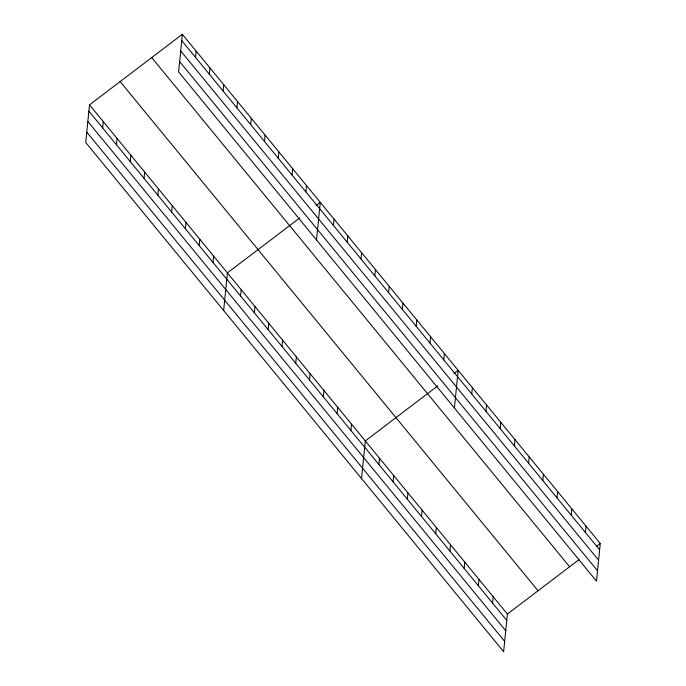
<?xml version="1.0" encoding="UTF-8"?>
<svg xmlns="http://www.w3.org/2000/svg" width="686" height="686" viewBox="0 0 686 686"><rect width="100%" height="100%" fill="white"/><g stroke="black" fill="none" stroke-linecap="round" stroke-linejoin="round"><path stroke-width="1.03" d="M89.506 104.855L85.741 142.499L503.635 651.7L507.391 614.056L89.506 104.855L182.365 34.3L600.259 543.501L596.494 581.145L178.609 71.944L182.365 34.3M102.668 127.956L103.294 121.662M116.457 144.763L117.083 138.461M130.246 161.562L130.872 155.268M144.034 178.369L144.66 172.066M157.823 195.176L158.457 188.873M171.62 211.974L172.246 205.68M195.527 57.401L196.153 51.107M185.409 228.781L186.035 222.478M209.316 74.208L209.95 67.905M199.197 245.579L199.823 239.285M223.113 91.006L223.739 84.712M212.986 262.386L213.612 256.084M236.902 107.813L237.528 101.511M223.645 310.535L227.409 272.891L299.842 217.856M250.69 124.62L251.316 118.318M240.572 295.992L241.198 289.689M264.479 141.419L265.105 135.125M254.36 312.799L254.986 306.496M278.267 158.226L278.902 151.923M268.149 329.597L268.775 323.303M292.065 175.024L292.69 168.73M281.937 346.404L282.563 340.102M305.853 191.831L306.479 185.529M295.726 363.211L296.361 356.909M316.512 239.98L320.268 202.336L316.014 205.568M309.523 380.01L310.149 373.707M333.43 225.437L334.056 219.143M323.312 396.817L323.938 390.514M347.219 242.244L347.853 235.941M337.1 413.615L337.726 407.321M361.016 259.042L361.642 252.748M350.889 430.422L351.515 424.12M374.805 275.849L375.431 269.547M361.548 478.571L365.312 440.927L437.745 385.892M388.593 292.656L389.219 286.354M378.886 464.533L379.521 458.239M402.382 309.455L403.008 303.161M393.095 481.846L393.73 475.552M416.17 326.262L416.805 319.959M407.304 499.159L407.93 492.865M429.968 343.06L430.594 336.766M421.513 516.472L422.139 510.178M443.756 359.867L444.382 353.564M435.721 533.785L436.347 527.491M454.415 408.016L458.171 370.371L453.918 373.604M449.93 551.098L450.556 544.804M471.754 393.987L472.38 387.684M464.139 568.411L464.765 562.117M485.962 411.3L486.588 404.997M478.348 585.724L478.974 579.43M500.171 428.604L500.797 422.31M492.557 603.037L493.183 596.743M514.38 445.917L515.006 439.623M528.589 463.23L529.215 456.936M542.798 480.543L543.423 474.249M556.998 497.856L557.632 491.562M571.206 515.169L571.841 508.875M585.415 532.482L586.05 526.188M507.391 614.056L578.975 559.665M596.846 546.082L600.259 543.501M181.739 40.603L599.624 549.795M180.71 50.944L598.595 560.145M179.638 61.603L597.532 570.803M151.717 57.581L569.612 566.782M120.144 81.574L538.038 590.766M88.871 111.158L506.765 620.35M87.842 121.499L505.728 630.7M86.779 132.158L504.664 641.359"/></g></svg>
